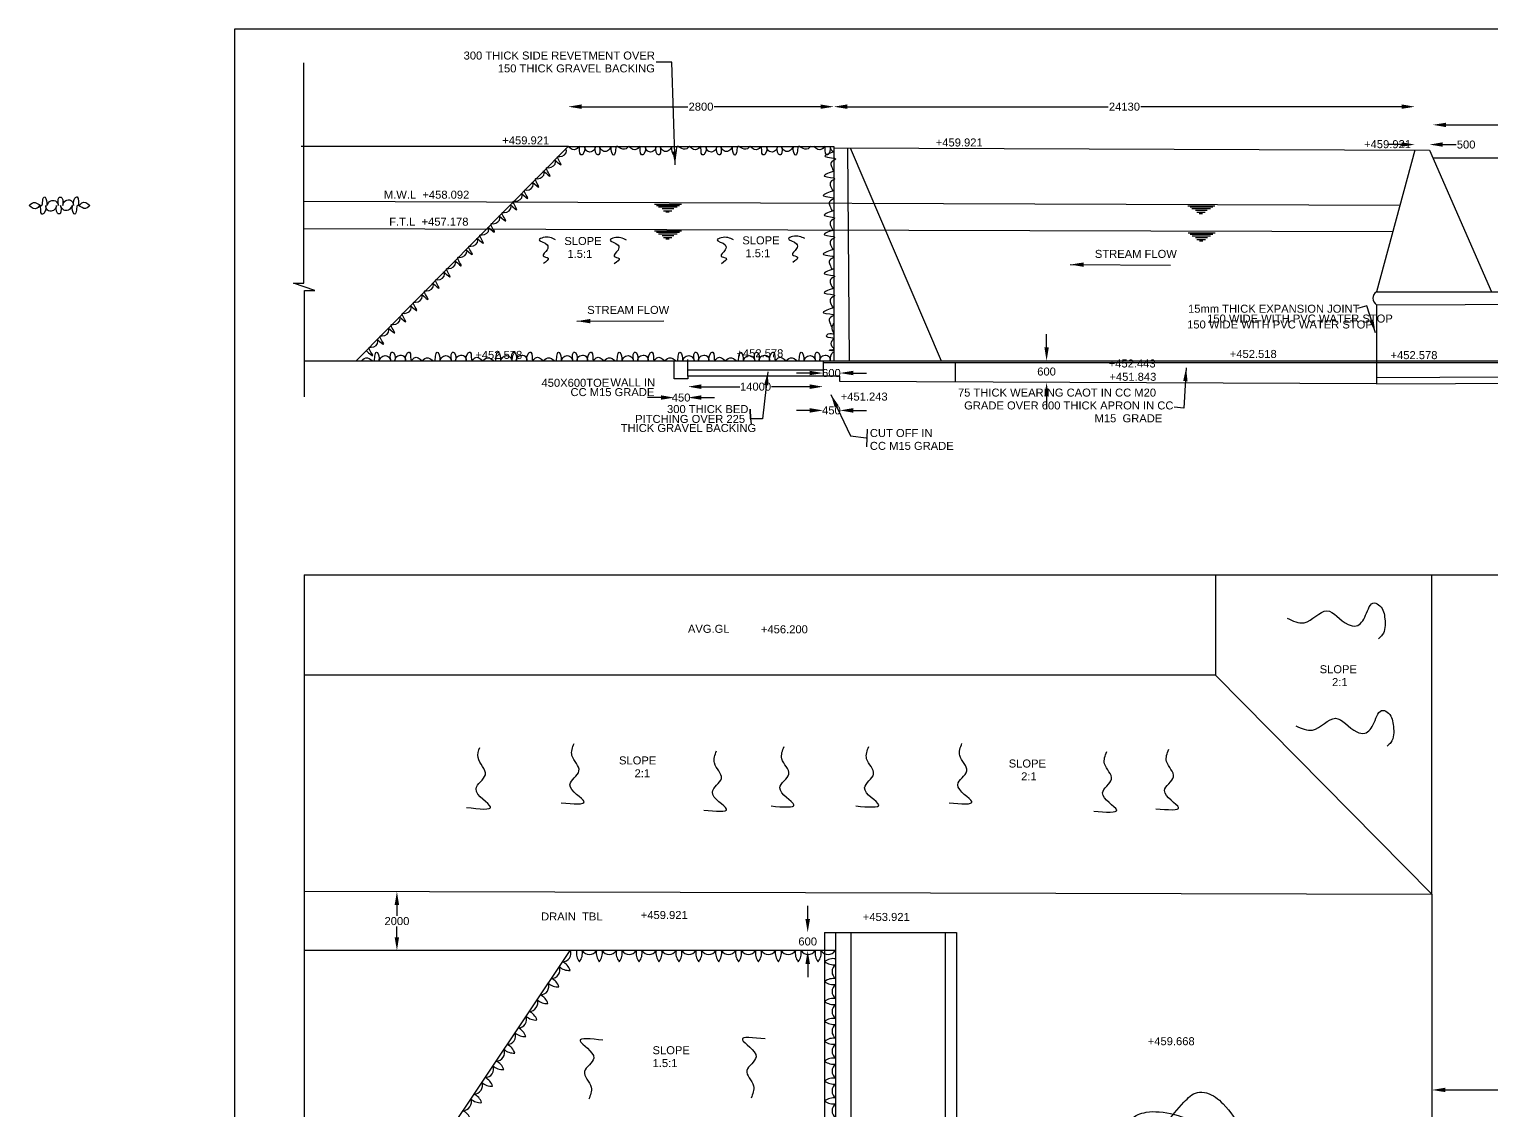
# Model space of a CAD drawing. Header units: inches. Extents: x -563987 to 8192, y 23 to 13042508.
# Drawn here: x 11 to 120.7, y 173.8 to 254.9 of the extents above; entities that cross this region are included whole.
import ezdxf

# ---------------------------------------------------------------- set-up
doc = ezdxf.new("R2010")
doc.units = ezdxf.units.IN
doc.header["$MEASUREMENT"] = 0
doc.layers.add('DIMENSIONS', color=7, linetype='Continuous')
doc.styles.get("Standard").update_dxf_attribs({"font": 'arial.ttf', "height": 0.6})
doc.dimstyles.get("Standard").update_dxf_attribs({"dimtxt": 0.6, "dimasz": 1, "dimexe": 0.18, "dimexo": 0.0625, "dimgap": 0.09, "dimtad": 0, "dimtih": 1, "dimtoh": 1, "dimdec": 4, "dimzin": 0, "dimdsep": 46, "dimtxsty": 'Standard', "dimcen": 0.09, "dimse1": 1, "dimse2": 1, "dimadec": 0, "dimazin": 0, "dimtfac": 1, "dimtdec": 4, "dimtofl": 0, "dimtmove": 0, "dimatfit": 3, "dimfxl": 1, "dimtolj": 1, "dimtzin": 0, "dimarcsym": 0})

# ---------------------------------------------------------------- blocks, each defined once
blk = doc.blocks.new('*D1')
at = {"layer": 'Defpoints', "color": 0, "transparency": 16777216}
for p in [(71.35, 249.05), (51.43, 246.07), (71.35, 245.96)]:
    blk.add_point(p, dxfattribs=at)
at = {"layer": 'DIMENSIONS', "color": 0, "lineweight": -2, "transparency": 16777216}
for p, q in [((52.43, 249.05), (60.4, 249.05)), ((70.35, 249.05), (62.38, 249.05))]:
    blk.add_line(p, q, dxfattribs=at)
at = {"layer": 'DIMENSIONS', "color": 0, "transparency": 16777216}
for points in [[(52.43, 249.22), (52.43, 248.89), (51.43, 249.05)], [(70.35, 249.22), (70.35, 248.89), (71.35, 249.05)]]:
    blk.add_solid(points, dxfattribs=at)
at = {"layer": 'DIMENSIONS', "color": 0, "transparency": 16777216, "insert": (61.39, 249.05), "char_height": 0.6, "attachment_point": 5}
blk.add_mtext('\\A1;2800', dxfattribs=at)
blk = doc.blocks.new('*D2')
at = {"layer": 'Defpoints', "color": 0, "transparency": 16777216}
for p in [(114.92, 249.05), (71.35, 246.07), (114.92, 245.79)]:
    blk.add_point(p, dxfattribs=at)
at = {"layer": 'DIMENSIONS', "color": 0, "lineweight": -2, "transparency": 16777216}
for p, q in [((72.35, 249.05), (91.91, 249.05)), ((113.92, 249.05), (94.36, 249.05))]:
    blk.add_line(p, q, dxfattribs=at)
at = {"layer": 'DIMENSIONS', "color": 0, "transparency": 16777216}
for points in [[(72.35, 249.22), (72.35, 248.89), (71.35, 249.05)], [(113.92, 249.22), (113.92, 248.89), (114.92, 249.05)]]:
    blk.add_solid(points, dxfattribs=at)
at = {"layer": 'DIMENSIONS', "color": 0, "transparency": 16777216, "insert": (93.14, 249.05), "char_height": 0.6, "attachment_point": 5}
blk.add_mtext('\\A1;24130', dxfattribs=at)
blk = doc.blocks.new('*D3')
at = {"layer": 'Defpoints', "color": 0, "transparency": 16777216}
for p in [(114.92, 245.79), (116.01, 246.21), (116.01, 245.78)]:
    blk.add_point(p, dxfattribs=at)
at = {"layer": 'DIMENSIONS', "color": 0, "lineweight": -2, "transparency": 16777216}
for p, q in [((113.92, 246.21), (112.92, 246.21)), ((117.01, 246.21), (118.01, 246.21))]:
    blk.add_line(p, q, dxfattribs=at)
at = {"layer": 'DIMENSIONS', "color": 0, "transparency": 16777216}
for points in [[(113.92, 246.38), (113.92, 246.05), (114.92, 246.21)], [(117.01, 246.38), (117.01, 246.05), (116.01, 246.21)]]:
    blk.add_solid(points, dxfattribs=at)
at = {"layer": 'DIMENSIONS', "color": 0, "transparency": 16777216, "insert": (118.76, 246.21), "char_height": 0.6, "attachment_point": 5}
blk.add_mtext('\\A1;500', dxfattribs=at)
blk = doc.blocks.new('*D4')
at = {"layer": 'Defpoints', "color": 0, "transparency": 16777216}
for p in [(130.12, 247.69), (116.26, 245.22), (130.12, 245.22)]:
    blk.add_point(p, dxfattribs=at)
at = {"layer": 'DIMENSIONS', "color": 0, "lineweight": -2, "transparency": 16777216}
for p, q in [((117.26, 247.69), (122.2, 247.69)), ((129.12, 247.69), (124.17, 247.69))]:
    blk.add_line(p, q, dxfattribs=at)
at = {"layer": 'DIMENSIONS', "color": 0, "transparency": 16777216}
for points in [[(117.26, 247.85), (117.26, 247.52), (116.26, 247.69)], [(129.12, 247.85), (129.12, 247.52), (130.12, 247.69)]]:
    blk.add_solid(points, dxfattribs=at)
at = {"layer": 'DIMENSIONS', "color": 0, "transparency": 16777216, "insert": (123.19, 247.69), "char_height": 0.6, "attachment_point": 5}
blk.add_mtext('\\A1;8000', dxfattribs=at)
blk = doc.blocks.new('*D14')
at = {"layer": 'Defpoints', "color": 0, "transparency": 16777216}
for p in [(59.39, 228.64), (60.41, 228.64), (60.41, 227.24)]:
    blk.add_point(p, dxfattribs=at)
at = {"layer": 'DIMENSIONS', "color": 0, "lineweight": -2, "transparency": 16777216}
for p, q in [((58.39, 227.24), (57.39, 227.24)), ((61.41, 227.24), (62.41, 227.24))]:
    blk.add_line(p, q, dxfattribs=at)
at = {"layer": 'DIMENSIONS', "color": 0, "transparency": 16777216}
for points in [[(58.39, 227.41), (58.39, 227.08), (59.39, 227.24)], [(61.41, 227.41), (61.41, 227.08), (60.41, 227.24)]]:
    blk.add_solid(points, dxfattribs=at)
at = {"layer": 'DIMENSIONS', "color": 0, "transparency": 16777216, "insert": (59.9, 227.24), "char_height": 0.6, "attachment_point": 5}
blk.add_mtext('\\A1;450', dxfattribs=at)
blk = doc.blocks.new('*D15')
at = {"layer": 'Defpoints', "color": 0, "transparency": 16777216}
for p in [(60.41, 228.64), (70.54, 228.85), (70.54, 228.06)]:
    blk.add_point(p, dxfattribs=at)
at = {"layer": 'DIMENSIONS', "color": 0, "lineweight": -2, "transparency": 16777216}
for p, q in [((61.41, 228.06), (64.29, 228.06)), ((69.54, 228.06), (66.67, 228.06))]:
    blk.add_line(p, q, dxfattribs=at)
at = {"layer": 'DIMENSIONS', "color": 0, "transparency": 16777216}
for points in [[(61.41, 228.23), (61.41, 227.89), (60.41, 228.06)], [(69.54, 228.23), (69.54, 227.89), (70.54, 228.06)]]:
    blk.add_solid(points, dxfattribs=at)
at = {"layer": 'DIMENSIONS', "color": 0, "transparency": 16777216, "insert": (65.48, 228.06), "char_height": 0.6, "attachment_point": 5}
blk.add_mtext('\\A1;14000', dxfattribs=at)
blk = doc.blocks.new('*D16')
at = {"layer": 'Defpoints', "color": 0, "transparency": 16777216}
for p in [(70.54, 228.85), (71.8, 229.08), (71.8, 228.85)]:
    blk.add_point(p, dxfattribs=at)
at = {"layer": 'DIMENSIONS', "color": 0, "lineweight": -2, "transparency": 16777216}
for p, q in [((69.54, 229.08), (68.54, 229.08)), ((72.8, 229.08), (73.8, 229.08))]:
    blk.add_line(p, q, dxfattribs=at)
at = {"layer": 'DIMENSIONS', "color": 0, "transparency": 16777216}
for points in [[(69.54, 229.25), (69.54, 228.92), (70.54, 229.08)], [(72.8, 229.25), (72.8, 228.92), (71.8, 229.08)]]:
    blk.add_solid(points, dxfattribs=at)
at = {"layer": 'DIMENSIONS', "color": 0, "transparency": 16777216, "insert": (71.17, 229.08), "char_height": 0.6, "attachment_point": 5}
blk.add_mtext('\\A1;600', dxfattribs=at)
blk = doc.blocks.new('*D17')
at = {"layer": 'Defpoints', "color": 0, "transparency": 16777216}
for p in [(70.54, 228.85), (71.8, 228.75), (71.8, 226.28)]:
    blk.add_point(p, dxfattribs=at)
at = {"layer": 'DIMENSIONS', "color": 0, "lineweight": -2, "transparency": 16777216}
for p, q in [((69.54, 226.28), (68.54, 226.28)), ((72.8, 226.28), (73.8, 226.28))]:
    blk.add_line(p, q, dxfattribs=at)
at = {"layer": 'DIMENSIONS', "color": 0, "transparency": 16777216}
for points in [[(69.54, 226.45), (69.54, 226.11), (70.54, 226.28)], [(72.8, 226.45), (72.8, 226.11), (71.8, 226.28)]]:
    blk.add_solid(points, dxfattribs=at)
at = {"layer": 'DIMENSIONS', "color": 0, "transparency": 16777216, "insert": (71.17, 226.28), "char_height": 0.6, "attachment_point": 5}
blk.add_mtext('\\A1;450', dxfattribs=at)
blk = doc.blocks.new('*D18')
at = {"layer": 'Defpoints', "color": 0, "transparency": 16777216}
for p in [(87.21, 230), (87.21, 228.37), (87.3, 228.37)]:
    blk.add_point(p, dxfattribs=at)
at = {"layer": 'DIMENSIONS', "color": 0, "lineweight": -2, "transparency": 16777216}
for p, q in [((87.3, 231), (87.3, 232)), ((87.3, 227.37), (87.3, 226.37))]:
    blk.add_line(p, q, dxfattribs=at)
at = {"layer": 'DIMENSIONS', "color": 0, "transparency": 16777216}
for points in [[(87.14, 231), (87.47, 231), (87.3, 230)], [(87.14, 227.37), (87.47, 227.37), (87.3, 228.37)]]:
    blk.add_solid(points, dxfattribs=at)
at = {"layer": 'DIMENSIONS', "color": 0, "transparency": 16777216, "insert": (87.3, 229.19), "char_height": 0.6, "attachment_point": 5}
blk.add_mtext('\\A1;600', dxfattribs=at)
blk = doc.blocks.new('*D28')
at = {"layer": 'Defpoints', "color": 0, "transparency": 16777216}
for p in [(40, 190.21), (38.59, 185.78), (40, 185.78)]:
    blk.add_point(p, dxfattribs=at)
at = {"layer": 'DIMENSIONS', "color": 0, "lineweight": -2, "transparency": 16777216}
for p, q in [((38.59, 189.21), (38.59, 188.39)), ((38.59, 186.78), (38.59, 187.59))]:
    blk.add_line(p, q, dxfattribs=at)
at = {"layer": 'DIMENSIONS', "color": 0, "transparency": 16777216}
for points in [[(38.42, 189.21), (38.75, 189.21), (38.59, 190.21)], [(38.42, 186.78), (38.75, 186.78), (38.59, 185.78)]]:
    blk.add_solid(points, dxfattribs=at)
at = {"layer": 'DIMENSIONS', "color": 0, "transparency": 16777216, "insert": (38.59, 187.99), "char_height": 0.6, "attachment_point": 5}
blk.add_mtext('\\A1;2000', dxfattribs=at)
blk = doc.blocks.new('*D29')
at = {"layer": 'Defpoints', "color": 0, "transparency": 16777216}
for p in [(70.65, 187.14), (69.39, 185.78), (70.65, 185.78)]:
    blk.add_point(p, dxfattribs=at)
at = {"layer": 'DIMENSIONS', "color": 0, "lineweight": -2, "transparency": 16777216}
for p, q in [((69.39, 188.14), (69.39, 189.14)), ((69.39, 184.78), (69.39, 183.78))]:
    blk.add_line(p, q, dxfattribs=at)
at = {"layer": 'DIMENSIONS', "color": 0, "transparency": 16777216}
for points in [[(69.22, 188.14), (69.56, 188.14), (69.39, 187.14)], [(69.22, 184.78), (69.56, 184.78), (69.39, 185.78)]]:
    blk.add_solid(points, dxfattribs=at)
at = {"layer": 'DIMENSIONS', "color": 0, "transparency": 16777216, "insert": (69.39, 186.46), "char_height": 0.6, "attachment_point": 5}
blk.add_mtext('\\A1;600', dxfattribs=at)
blk = doc.blocks.new('*D37')
at = {"layer": 'Defpoints', "color": 0, "transparency": 16777216}
for p in [(116.2, 175.33), (133.86, 175.33), (133.86, 175.33)]:
    blk.add_point(p, dxfattribs=at)
at = {"layer": 'DIMENSIONS', "color": 0, "lineweight": -2, "transparency": 16777216}
for p, q in [((117.2, 175.33), (124.04, 175.33)), ((132.86, 175.33), (126.02, 175.33))]:
    blk.add_line(p, q, dxfattribs=at)
at = {"layer": 'DIMENSIONS', "color": 0, "transparency": 16777216}
for points in [[(117.2, 175.5), (117.2, 175.17), (116.2, 175.33)], [(132.86, 175.5), (132.86, 175.17), (133.86, 175.33)]]:
    blk.add_solid(points, dxfattribs=at)
at = {"layer": 'DIMENSIONS', "color": 0, "transparency": 16777216, "insert": (125.03, 175.33), "char_height": 0.6, "attachment_point": 5}
blk.add_mtext('\\A1;8925', dxfattribs=at)

msp = doc.modelspace()

# ---------------------------------------------------------------- linework, layer by layer
at = {"color": 0}
for points in [[(31.64796, 227.29037), (31.64796, 235.2603), (32.42533, 235.2603), (30.84231, 235.81395), (31.6002, 235.81395), (31.6002, 252.3439)], [(35.52185, 230.00358), (51.43287, 246.07252), (31.39782, 246.07252)], [(51.43287, 246.07252), (71.35075, 246.07252), (71.35075, 230.00358)], [(71.35075, 245.96022), (116.0089, 245.78319), (120.65572, 235.15906), (165.34647, 235.15906)], [(72.36596, 245.9562), (72.50685, 230.00358)], [(72.57009, 245.95539), (79.39655, 230.00358)], [(114.91977, 245.78751), (112.03539, 235.17189), (120.65572, 235.15906)], [(116.25712, 245.21568), (133.6831, 245.21568), (132.43643, 246.04454), (131.24628, 246.04454), (130.11513, 245.21568)], [(31.6002, 241.9681), (113.80319, 241.67807)], [(57.9009, 241.74532), (59.92564, 241.74532)], [(58.06492, 241.6549), (59.77294, 241.6549)], [(58.20065, 241.53056), (59.59761, 241.53056)], [(58.47213, 241.40623), (59.36007, 241.40623)], [(58.56827, 241.25364), (59.20737, 241.25364)], [(97.89459, 241.62809), (99.91933, 241.62809)], [(98.0586, 241.53767), (99.76662, 241.53767)], [(98.19434, 241.41333), (99.5913, 241.41333)], [(98.46581, 241.289), (99.35376, 241.289)], [(58.75491, 241.16321), (59.00942, 241.16321)], [(98.56196, 241.13641), (99.20105, 241.13641)], [(98.7486, 241.04599), (99.0031, 241.04599)], [(113.25706, 239.66809), (31.6002, 239.89619)], [(57.9009, 239.73462), (59.92564, 239.73462)], [(58.06492, 239.6442), (59.77294, 239.6442)], [(58.20065, 239.51986), (59.59761, 239.51986)], [(58.47213, 239.39553), (59.36007, 239.39553)], [(58.56827, 239.24294), (59.20737, 239.24294)], [(58.75491, 239.15252), (59.00942, 239.15252)], [(97.90744, 239.58569), (99.93218, 239.58569)], [(98.07146, 239.49526), (99.77948, 239.49526)], [(98.20719, 239.37093), (99.60415, 239.37093)], [(98.47867, 239.24659), (99.36661, 239.24659)], [(98.57482, 239.094), (99.21391, 239.094)], [(98.76145, 239.00358), (99.01596, 239.00358)], [(112.04183, 234.20532), (112.04183, 228.2657), (71.79705, 228.43844), (71.79705, 228.84538), (70.54424, 228.84538)], [(31.64796, 230.00358), (71.45695, 230.00358), (165.39238, 230.00358)], [(60.40824, 228.84538), (60.40824, 228.63625), (59.3866, 228.63625), (59.3866, 230.00358)], [(70.54424, 230.00358), (70.54424, 228.84538), (60.40824, 228.84538), (60.40824, 230.10232)], [(60.40824, 229.32865), (70.54424, 229.32865)], [(183.16139, 229.83908), (70.54424, 229.83908)], [(80.45449, 229.83908), (80.44832, 228.40131)], [(65.10839, 225.64301), (65.08706, 226.37681), (65.10855, 225.64177), (65.1419, 225.27616)], [(73.83697, 224.87231), (73.81087, 223.56131)], [(31.62506, 213.95372), (141.82354, 213.95372), (142.60242, 215.86234), (143.47866, 211.22902), (144.45226, 213.84362), (194.32702, 213.84362), (195.01599, 215.80465), (195.89343, 211.21828), (196.88368, 213.84362), (273.83819, 213.84362)], [(31.62506, 213.95372), (31.62506, 149.97972), (32.63278, 149.97972), (30.69087, 149.43602), (31.62506, 149.43602), (31.62506, 57.47709), (30.85031, 57.47709), (32.56909, 56.92429), (31.70164, 56.92429), (31.70164, 32.55741)], [(31.62506, 190.22583), (116.19653, 190.01804), (116.19653, 213.95372)], [(99.9569, 213.95372), (99.9569, 206.43394), (116.19653, 190.01804)], [(99.9569, 206.43394), (31.62506, 206.43394)], [(116.19653, 190.01804), (116.19653, 154.75346)], [(70.65389, 187.13539), (70.65389, 161.89394)], [(70.65389, 187.13539), (80.55489, 187.13539), (80.55489, 169.19746), (119.73089, 161.18319), (119.73089, 154.75346)], [(71.49633, 57.9855), (71.49633, 187.1236)], [(72.62164, 187.13539), (72.62164, 162.74286), (111.99347, 154.55185)], [(79.70449, 187.13539), (79.70449, 168.50342), (118.8805, 160.48915), (118.8805, 154.75346)], [(71.49633, 185.77578), (31.62506, 185.77578)], [(51.5607, 185.77578), (35.5904, 161.89394)]]:
    msp.add_lwpolyline(points, dxfattribs=at)
msp.add_lwpolyline([(112.04183, 234.20532), (211.65914, 234.57386, 0.458384906), (211.61508, 235.59737), (183.10461, 235.43287), (183.17422, 228.57504), (211.70515, 228.74447), (211.68358, 234.57396)], format="xyb", dxfattribs=at)
for centre, radius, start, end in [((112.333, 234.69057), 0.5659, 121.7286941, 239.034427), ((50.99314, 185.58224), 0.64473, 270.6228882, 21.8341329), ((53.0987, 185.60171), 1.05305, 170.4855522, 218.4421043), ((51.44913, 185.60171), 1.05305, 321.5578966, 9.5144487), ((53.0197, 186.13998), 0.64473, 214.3943781, 325.6056228), ((54.59028, 185.60171), 1.05305, 170.4855522, 218.4421043), ((52.94071, 185.60171), 1.05305, 321.5578966, 9.5144487), ((54.51128, 186.13998), 0.64473, 214.3943781, 325.6056228), ((56.08185, 185.60171), 1.05305, 170.4855522, 218.4421043), ((54.43228, 185.60171), 1.05305, 321.5578966, 9.5144487), ((56.00285, 186.13998), 0.64473, 214.3943781, 325.6056228), ((57.57343, 185.60171), 1.05305, 170.4855522, 218.4421043), ((55.92386, 185.60171), 1.05305, 321.5578966, 9.5144487), ((57.49443, 186.13998), 0.64473, 214.3943781, 325.6056228), ((59.065, 185.60171), 1.05305, 170.4855522, 218.4421043), ((57.41543, 185.60171), 1.05305, 321.5578966, 9.5144487), ((58.986, 186.13998), 0.64473, 214.3943781, 325.6056228), ((60.55658, 185.60171), 1.05305, 170.4855522, 218.4421043), ((58.90701, 185.60171), 1.05305, 321.5578966, 9.5144487), ((60.47758, 186.13998), 0.64473, 214.3943781, 325.6056228), ((62.04815, 185.60171), 1.05305, 170.4855522, 218.4421043), ((60.39858, 185.60171), 1.05305, 321.5578966, 9.5144487), ((61.96916, 186.13998), 0.64473, 214.3943781, 325.6056228), ((63.53973, 185.60171), 1.05305, 170.4855522, 218.4421043), ((61.89016, 185.60171), 1.05305, 321.5578966, 9.5144487), ((63.46073, 186.13998), 0.64473, 214.3943781, 325.6056228), ((65.0313, 185.60171), 1.05305, 170.4855522, 218.4421043), ((63.38173, 185.60171), 1.05305, 321.5578966, 9.5144487), ((64.95231, 186.13998), 0.64473, 214.3943781, 325.6056228), ((66.52288, 185.60171), 1.05305, 170.4855522, 218.4421043), ((64.87331, 185.60171), 1.05305, 321.5578966, 9.5144487), ((66.44388, 186.13998), 0.64473, 214.3943781, 325.6056228), ((68.01445, 185.60171), 1.05305, 170.4855522, 218.4421043), ((66.36488, 185.60171), 1.05305, 321.5578966, 9.5144487), ((67.93546, 186.13998), 0.64473, 214.3943781, 325.6056228), ((69.50603, 185.60171), 1.05305, 170.4855522, 218.4421043), ((67.85646, 185.60171), 1.05305, 321.5578966, 9.5144487), ((69.42703, 186.13998), 0.64473, 214.3943781, 325.6056228), ((70.9976, 185.60171), 1.05305, 170.4855522, 218.4421043), ((69.34803, 185.60171), 1.05305, 321.5578966, 9.5144487), ((70.91861, 186.13998), 0.64473, 214.3943781, 325.6056228), ((50.164, 184.34235), 0.64473, 270.6228882, 21.8341329), ((51.48449, 185.34869), 1.05305, 226.7140623, 274.6706144), ((50.56753, 183.97747), 1.05305, 17.7864067, 65.7429588), ((71.32227, 184.12395), 1.05305, 80.4855525, 128.4421046), ((71.32227, 185.77352), 1.05305, 231.5578969, 279.514449), ((71.86053, 184.20295), 0.64473, 124.3943784, 235.6056231), ((49.33486, 183.10246), 0.64473, 270.6228882, 21.8341329), ((50.65535, 184.10881), 1.05305, 226.7140623, 274.6706144), ((49.73839, 182.73758), 1.05305, 17.7864067, 65.7429588), ((71.32227, 182.63238), 1.05305, 80.4855525, 128.4421046), ((71.32227, 184.28195), 1.05305, 231.5578969, 279.514449), ((71.86053, 182.71137), 0.64473, 124.3943784, 235.6056231), ((48.50572, 181.86257), 0.64473, 270.6228882, 21.8341329), ((49.82621, 182.86892), 1.05305, 226.7140623, 274.6706144), ((48.90925, 181.49769), 1.05305, 17.7864067, 65.7429588), ((71.32227, 181.1408), 1.05305, 80.4855525, 128.4421046), ((48.08011, 180.2578), 1.05305, 17.7864067, 65.7429588), ((71.32227, 182.79037), 1.05305, 231.5578969, 279.514449), ((71.86053, 181.2198), 0.64473, 124.3943784, 235.6056231), ((47.67658, 180.62268), 0.64473, 270.6228882, 21.8341329), ((47.25097, 179.01792), 1.05305, 17.7864067, 65.7429588), ((48.99707, 181.62903), 1.05305, 226.7140623, 274.6706144), ((71.32227, 179.64923), 1.05305, 80.4855525, 128.4421046), ((71.32227, 181.2988), 1.05305, 231.5578969, 279.514449), ((71.86053, 179.72822), 0.64473, 124.3943784, 235.6056231), ((46.84744, 179.38279), 0.64473, 270.6228882, 21.8341329), ((48.16793, 180.38914), 1.05305, 226.7140623, 274.6706144), ((71.32227, 178.15765), 1.05305, 80.4855525, 128.4421046), ((71.32227, 179.80722), 1.05305, 231.5578969, 279.514449), ((71.86053, 178.23665), 0.64473, 124.3943784, 235.6056231), ((46.0183, 178.14291), 0.64473, 270.6228882, 21.8341329), ((47.33879, 179.14925), 1.05305, 226.7140623, 274.6706144), ((46.42183, 177.77803), 1.05305, 17.7864067, 65.7429588), ((71.32227, 176.66608), 1.05305, 80.4855525, 128.4421046), ((45.18916, 176.90302), 0.64473, 270.6228882, 21.8341329), ((46.50965, 177.90936), 1.05305, 226.7140623, 274.6706144), ((45.59269, 176.53814), 1.05305, 17.7864067, 65.7429588), ((71.32227, 178.31565), 1.05305, 231.5578969, 279.514449), ((71.86053, 176.74507), 0.64473, 124.3943784, 235.6056231), ((44.36002, 175.66313), 0.64473, 270.6228882, 21.8341329), ((45.68051, 176.66947), 1.05305, 226.7140623, 274.6706144), ((44.76355, 175.29825), 1.05305, 17.7864067, 65.7429588), ((71.32227, 175.1745), 1.05305, 80.4855525, 128.4421046), ((71.32227, 176.82407), 1.05305, 231.5578969, 279.514449), ((71.86053, 175.2535), 0.64473, 124.3943784, 235.6056231), ((43.53088, 174.42324), 0.64473, 270.6228882, 21.8341329), ((44.85137, 175.42959), 1.05305, 226.7140623, 274.6706144), ((43.93441, 174.05836), 1.05305, 17.7864067, 65.7429588), ((71.32227, 173.68293), 1.05305, 80.4855525, 128.4421046), ((71.32227, 175.3325), 1.05305, 231.5578969, 279.514449), ((43.10527, 172.81847), 1.05305, 17.7864067, 65.7429588), ((71.86053, 173.76192), 0.64473, 124.3943784, 235.6056231)]:
    msp.add_arc(centre, radius, start, end, dxfattribs=at)
for points in [[(43.80537, 196.51356), (45.61639, 196.55339), (44.52167, 197.90631), (45.21944, 198.96178), (44.6752, 200.25167), (44.80964, 201.01928)], [(50.91277, 196.85918), (52.62254, 196.9525), (51.5665, 198.21593), (52.24179, 199.24965), (51.717, 200.40386), (51.87504, 201.31554)], [(61.5915, 196.30066), (63.30127, 196.39398), (62.24524, 197.65741), (62.92052, 198.69112), (62.39573, 199.84533), (62.55378, 200.75701)], [(66.6514, 196.62401), (68.36117, 196.71734), (67.30513, 197.98076), (67.98042, 199.01448), (67.45562, 200.16869), (67.61367, 201.08037)], [(73.00568, 196.62401), (74.71545, 196.71734), (73.65942, 197.98076), (74.33471, 199.01448), (73.80991, 200.16869), (73.96796, 201.08037)], [(79.99175, 196.85914), (81.70152, 196.95246), (80.64549, 198.21589), (81.32077, 199.24961), (80.79598, 200.40382), (80.95402, 201.31549)], [(90.84699, 196.24182), (92.55676, 196.33514), (91.50073, 197.59857), (92.17602, 198.63229), (91.65122, 199.7865), (91.80927, 200.69818)], [(95.49504, 196.4182), (97.20481, 196.51152), (96.14877, 197.77495), (96.82406, 198.80866), (96.29927, 199.96287), (96.45731, 200.87455)], [(54.03479, 179.06472), (52.32336, 179.0095), (53.351, 177.72287), (52.65286, 176.70445), (53.15182, 175.53884), (52.97351, 174.63091)], [(66.20476, 179.15721), (64.49334, 179.10199), (65.52097, 177.81536), (64.82283, 176.79694), (65.32179, 175.63133), (65.14349, 174.7234)], [(94.12574, 168.98683), (93.41033, 172.08089), (93.68979, 173.13085), (94.76289, 173.65584), (95.74657, 173.68935), (98.00456, 173.11968), (99.84896, 172.0027), (100.24019, 171.27665), (100.10605, 170.70699), (97.51272, 169.45597), (96.14898, 169.62351), (95.61243, 170.27137), (95.62361, 171.10911), (96.2943, 172.78459), (97.60421, 174.41946), (98.61024, 175.1455), (99.30329, 175.11199), (100.53289, 174.29659), (101.96369, 172.3642)]]:
    msp.add_spline(points, degree=3, dxfattribs=at)
at = {"layer": 'DIMENSIONS', "color": 0}
msp.add_lwpolyline([(338.73239, 254.8569), (26.41589, 254.8569), (26.41589, 29.05336), (338.73239, 29.05336)], close=True, dxfattribs=at)
for points in [[(183.16902, 229.08731), (112.04183, 228.71375)], [(112.04183, 228.2657), (183.17422, 228.57504)]]:
    msp.add_lwpolyline(points, dxfattribs=at)
for points in [[(50.42147, 245.06919), (50.91105, 244.70688), (50.67525, 245.32875), (50.79906, 245.3197), (51.30971, 245.74539), (51.24626, 245.90535)], [(55.98273, 246.07252), (55.53399, 245.85591), (55.04286, 246.07252), (54.97608, 245.72878), (54.861, 245.42587), (54.6609, 245.8681), (54.6609, 246.07252), (54.52759, 245.86195), (53.87875, 245.86195), (53.78165, 246.07252), (53.73927, 245.45618), (53.55124, 245.48648), (53.47264, 246.07252), (53.39379, 245.84384), (52.74494, 245.8075), (52.67225, 246.07252), (52.56308, 245.52282), (52.38122, 245.43191), (52.25382, 246.07252), (52.03317, 245.86207), (51.43287, 246.07252)], [(60.5326, 246.07252), (60.08385, 245.85591), (59.59272, 246.07252), (59.52594, 245.72878), (59.41086, 245.42587), (59.21076, 245.8681), (59.21076, 246.07252), (59.07745, 245.86195), (58.42861, 245.86195), (58.33151, 246.07252), (58.28913, 245.45618), (58.10111, 245.48648), (58.0225, 246.07252), (57.94365, 245.84384), (57.2948, 245.8075), (57.22211, 246.07252), (57.11294, 245.52282), (56.93108, 245.43191), (56.80368, 246.07252), (56.58303, 245.86207), (55.98273, 246.07252)], [(65.08246, 246.07252), (64.63371, 245.85591), (64.14259, 246.07252), (64.0758, 245.72878), (63.96072, 245.42587), (63.76063, 245.8681), (63.76063, 246.07252), (63.62731, 245.86195), (62.97847, 245.86195), (62.88137, 246.07252), (62.83899, 245.45618), (62.65097, 245.48648), (62.57237, 246.07252), (62.49351, 245.84384), (61.84467, 245.8075), (61.77197, 246.07252), (61.6628, 245.52282), (61.48094, 245.43191), (61.35354, 246.07252), (61.13289, 245.86207), (60.5326, 246.07252)], [(69.63232, 246.07252), (69.18357, 245.85591), (68.69245, 246.07252), (68.62566, 245.72878), (68.51059, 245.42587), (68.31049, 245.8681), (68.31049, 246.07252), (68.17717, 245.86195), (67.52833, 245.86195), (67.43124, 246.07252), (67.38885, 245.45618), (67.20083, 245.48648), (67.12223, 246.07252), (67.04337, 245.84384), (66.39453, 245.8075), (66.32183, 246.07252), (66.21267, 245.52282), (66.0308, 245.43191), (65.9034, 246.07252), (65.68275, 245.86207), (65.08246, 246.07252)], [(71.35075, 245.66424), (70.70389, 245.31089), (71.48836, 245.12075), (71.15366, 244.87289), (71.17113, 244.57324), (71.35075, 244.18136)], [(49.58936, 244.2287), (50.07895, 243.86639), (49.84314, 244.48827), (49.96695, 244.47921), (50.4776, 244.9049), (50.41416, 245.06487)], [(48.7498, 243.40222), (49.23938, 243.03991), (49.00358, 243.66178), (49.12739, 243.65273), (49.63804, 244.07842), (49.57459, 244.23838)], [(71.28814, 244.18894), (70.64129, 243.83559), (71.42575, 243.64544), (71.09106, 243.39759), (71.10852, 243.09794), (71.28814, 242.70605)], [(47.09285, 241.70753), (47.58244, 241.34523), (47.34664, 241.9671), (47.47045, 241.95804), (47.98109, 242.38373), (47.91765, 242.5437)], [(47.925, 242.54794), (48.41459, 242.18564), (48.17879, 242.80751), (48.30259, 242.79845), (48.81324, 243.22414), (48.7498, 243.38411)], [(71.22554, 242.71364), (70.57868, 242.36029), (71.36315, 242.17014), (71.02845, 241.92228), (71.04592, 241.62264), (71.22554, 241.23075)], [(11.02164, 241.64352), (11.47038, 241.86013), (11.96151, 241.64352), (12.02829, 241.98726), (12.14337, 242.29017), (12.34347, 241.84794), (12.34347, 241.64352), (12.47678, 241.85409), (13.12562, 241.85409), (13.22272, 241.64352), (13.2651, 242.25986), (13.45313, 242.22956), (13.53173, 241.64352), (13.61058, 241.8722), (14.25943, 241.90854), (14.33212, 241.64352), (14.44129, 242.19322), (14.62315, 242.28413), (14.75055, 241.64352), (14.9712, 241.85397), (15.5715, 241.64352)], [(15.5715, 241.64352), (15.12275, 241.42691), (14.63162, 241.64352), (14.56484, 241.29978), (14.44976, 240.99688), (14.24967, 241.43911), (14.24967, 241.64352), (14.11635, 241.43295), (13.46751, 241.43295), (13.37041, 241.64352), (13.32803, 241.02718), (13.14001, 241.05748), (13.06141, 241.64352), (12.98255, 241.41484), (12.33371, 241.3785), (12.26101, 241.64352), (12.15184, 241.09382), (11.96998, 241.00291), (11.84258, 241.64352), (11.62193, 241.43307), (11.02164, 241.64352)], [(46.2607, 240.86712), (46.75028, 240.50481), (46.51448, 241.12668), (46.63829, 241.11763), (47.14894, 241.54332), (47.08549, 241.70328)], [(45.42855, 240.02671), (45.91813, 239.6644), (45.68233, 240.28627), (45.80614, 240.27722), (46.31679, 240.70291), (46.25334, 240.86287)], [(71.28814, 241.23773), (70.64129, 240.88438), (71.42575, 240.69423), (71.09106, 240.44638), (71.10852, 240.14673), (71.28814, 239.75484)], [(43.76425, 238.34589), (44.25383, 237.98358), (44.01803, 238.60546), (44.14184, 238.5964), (44.65249, 239.02209), (44.58904, 239.18206)], [(44.5964, 239.1863), (45.08598, 238.82399), (44.85018, 239.44587), (44.97399, 239.43681), (45.48464, 239.8625), (45.42119, 240.02246)], [(50.48471, 239.0778), (49.56025, 239.23873), (49.24867, 239.0778), (49.86155, 238.69388), (49.85102, 238.32554), (49.55511, 237.86375), (49.92372, 237.69775), (49.57078, 237.28788)], [(55.80337, 239.05414), (54.87891, 239.21507), (54.56733, 239.05414), (55.18021, 238.67022), (55.16968, 238.30188), (54.87377, 237.84009), (55.24238, 237.67409), (54.88944, 237.26421)], [(63.83658, 239.06626), (62.91212, 239.22719), (62.60054, 239.06626), (63.21342, 238.68235), (63.20289, 238.314), (62.90698, 237.85222), (63.27559, 237.68622), (62.92265, 237.27634)], [(69.18452, 239.16031), (68.26006, 239.32124), (67.94849, 239.16031), (68.56137, 238.77639), (68.55084, 238.40805), (68.25493, 237.94626), (68.62353, 237.78026), (68.2706, 237.37039)], [(71.28814, 239.79273), (70.64129, 239.43938), (71.42575, 239.24923), (71.09106, 239.00138), (71.10852, 238.70173), (71.28814, 238.30985)], [(42.9321, 237.50548), (43.42168, 237.14318), (43.18588, 237.76505), (43.30969, 237.75599), (43.82034, 238.18168), (43.75689, 238.34165)], [(71.22554, 238.31743), (70.57868, 237.96408), (71.36315, 237.77393), (71.02845, 237.52608), (71.04592, 237.22643), (71.22554, 236.83454)], [(42.09995, 236.66507), (42.58954, 236.30277), (42.35373, 236.92464), (42.47754, 236.91559), (42.98819, 237.34127), (42.92475, 237.50124)], [(71.28814, 236.8746), (70.64129, 236.52125), (71.42575, 236.3311), (71.09106, 236.08325), (71.10852, 235.7836), (71.28814, 235.39172)], [(40.43565, 234.98426), (40.92524, 234.62195), (40.68944, 235.24382), (40.81324, 235.23477), (41.32389, 235.66046), (41.26045, 235.82042)], [(41.2678, 235.82467), (41.75739, 235.46236), (41.52158, 236.08423), (41.64539, 236.07518), (42.15604, 236.50087), (42.0926, 236.66083)], [(39.6035, 234.14385), (40.09309, 233.78154), (39.85729, 234.40342), (39.9811, 234.39436), (40.49174, 234.82005), (40.4283, 234.98002)], [(71.28814, 235.42719), (70.64129, 235.07384), (71.42575, 234.88369), (71.09106, 234.63583), (71.10852, 234.33619), (71.28814, 233.9443)], [(38.77135, 233.30344), (39.26094, 232.94114), (39.02514, 233.56301), (39.14895, 233.55395), (39.6596, 233.97964), (39.59615, 234.13961)], [(71.22554, 233.95189), (70.57868, 233.59853), (71.36315, 233.40839), (71.02845, 233.16053), (71.04592, 232.86088), (71.22554, 232.469)], [(37.93921, 232.46303), (38.42879, 232.10073), (38.19299, 232.7226), (38.3168, 232.71354), (38.82745, 233.13923), (38.764, 233.2992)], [(71.35075, 230.7136), (71.01341, 230.79799), (71.35075, 230.8883), (71.23637, 231.05696), (71.23637, 231.51488), (71.35075, 231.66543), (70.82051, 231.80403), (70.91683, 232.02689), (71.35075, 232.02689), (71.21839, 232.4125), (71.35075, 232.80414)], [(36.28235, 230.76817), (36.77194, 230.40587), (36.53614, 231.02774), (36.65995, 231.01869), (37.17059, 231.44437), (37.10715, 231.60434)], [(37.10715, 231.62245), (37.59673, 231.26014), (37.36093, 231.88202), (37.48474, 231.87296), (37.99539, 232.29865), (37.93194, 232.45862)], [(35.92659, 230.00358), (36.37534, 230.22019), (36.86647, 230.00358), (36.93325, 230.34731), (37.04833, 230.65022), (37.24843, 230.20799), (37.24843, 230.00358), (37.38174, 230.21415), (38.03058, 230.21415), (38.12768, 230.00358), (38.17006, 230.61992), (38.35808, 230.58962), (38.43669, 230.00358), (38.51554, 230.23226), (39.16439, 230.2686), (39.23708, 230.00358), (39.34625, 230.55328), (39.52811, 230.64419), (39.65551, 230.00358), (39.87616, 230.21403), (40.47646, 230.00358)], [(40.47646, 230.00358), (40.9252, 230.22019), (41.41633, 230.00358), (41.48311, 230.34731), (41.59819, 230.65022), (41.79829, 230.20799), (41.79829, 230.00358), (41.9316, 230.21415), (42.58044, 230.21415), (42.67754, 230.00358), (42.71992, 230.61992), (42.90795, 230.58962), (42.98655, 230.00358), (43.0654, 230.23226), (43.71425, 230.2686), (43.78694, 230.00358), (43.89611, 230.55328), (44.07797, 230.64419), (44.20537, 230.00358), (44.42602, 230.21403), (45.02632, 230.00358)], [(45.02632, 230.00358), (45.47506, 230.22019), (45.96619, 230.00358), (46.03297, 230.34731), (46.14805, 230.65022), (46.34815, 230.20799), (46.34815, 230.00358), (46.48146, 230.21415), (47.1303, 230.21415), (47.2274, 230.00358), (47.26978, 230.61992), (47.45781, 230.58962), (47.53641, 230.00358), (47.61527, 230.23226), (48.26411, 230.2686), (48.3368, 230.00358), (48.44597, 230.55328), (48.62783, 230.64419), (48.75523, 230.00358), (48.97588, 230.21403), (49.57618, 230.00358)], [(49.57618, 230.00358), (50.02492, 230.22019), (50.51605, 230.00358), (50.58283, 230.34731), (50.69791, 230.65022), (50.89801, 230.20799), (50.89801, 230.00358), (51.03132, 230.21415), (51.68016, 230.21415), (51.77726, 230.00358), (51.81964, 230.61992), (52.00767, 230.58962), (52.08627, 230.00358), (52.16513, 230.23226), (52.81397, 230.2686), (52.88666, 230.00358), (52.99583, 230.55328), (53.17769, 230.64419), (53.3051, 230.00358), (53.52574, 230.21403), (54.12604, 230.00358)], [(54.12604, 230.00358), (54.57478, 230.22019), (55.06591, 230.00358), (55.13269, 230.34731), (55.24777, 230.65022), (55.44787, 230.20799), (55.44787, 230.00358), (55.58118, 230.21415), (56.23002, 230.21415), (56.32712, 230.00358), (56.3695, 230.61992), (56.55753, 230.58962), (56.63613, 230.00358), (56.71499, 230.23226), (57.36383, 230.2686), (57.43652, 230.00358), (57.54569, 230.55328), (57.72755, 230.64419), (57.85496, 230.00358), (58.0756, 230.21403), (58.6759, 230.00358)], [(58.6759, 230.00358), (59.12464, 230.22019), (59.61577, 230.00358), (59.68256, 230.34731), (59.79763, 230.65022), (59.99773, 230.20799), (59.99773, 230.00358), (60.13104, 230.21415), (60.77989, 230.21415), (60.87698, 230.00358), (60.91936, 230.61992), (61.10739, 230.58962), (61.18599, 230.00358), (61.26485, 230.23226), (61.91369, 230.2686), (61.98638, 230.00358), (62.09555, 230.55328), (62.27741, 230.64419), (62.40482, 230.00358), (62.62547, 230.21403), (63.22576, 230.00358)], [(63.22576, 230.00358), (63.6745, 230.22019), (64.16563, 230.00358), (64.23242, 230.34731), (64.34749, 230.65022), (64.54759, 230.20799), (64.54759, 230.00358), (64.6809, 230.21415), (65.32975, 230.21415), (65.42684, 230.00358), (65.46922, 230.61992), (65.65725, 230.58962), (65.73585, 230.00358), (65.81471, 230.23226), (66.46355, 230.2686), (66.53624, 230.00358), (66.64541, 230.55328), (66.82727, 230.64419), (66.95468, 230.00358), (67.17533, 230.21403), (67.77562, 230.00358)], [(105.35301, 210.69464), (106.60548, 210.36602), (108.31313, 211.25072), (109.91982, 210.22694), (110.51447, 210.12577), (111.2229, 210.92209), (111.88073, 211.84482), (112.29814, 211.62992), (112.6652, 210.64405), (112.47538, 209.44329), (112.19694, 209.16513)], [(105.99466, 202.64301), (107.24713, 202.31439), (108.95478, 203.19909), (110.56147, 202.17531), (111.15612, 202.07414), (111.86455, 202.87046), (112.52238, 203.79319), (112.93979, 203.5783), (113.30685, 202.59243), (113.11703, 201.39166), (112.83859, 201.1135)]]:
    msp.add_spline(points, degree=3, dxfattribs=at)
for points, knots in [([(71.35075, 245.66424), (71.27156, 245.6854), (71.11185, 245.79309), (71.05904, 246.33351), (71.13784, 245.5595), (70.59318, 245.29415), (70.81309, 246.36451), (70.35365, 245.63933), (70.05042, 245.8978), (69.84544, 246.07252)], [5.605879998, 5.605879998, 5.605879998, 5.605879998, 5.820305941, 6.095116478, 6.655551491, 6.858868353, 7.5120231, 7.816942129, 8.453058726, 8.453058726, 8.453058726, 8.453058726]), ([(67.77562, 230.00358), (67.91405, 230.13041), (68.20161, 230.39386), (68.77958, 229.80011), (68.75569, 230.33769), (68.90563, 230.83986), (69.13513, 230.3429), (69.06924, 229.89037), (69.29189, 230.45561), (69.83991, 230.43735), (70.05718, 229.73456), (69.80491, 230.69368), (70.4074, 230.59772), (70.23623, 229.74244), (70.36962, 230.45799), (71.03717, 230.50718), (71.11188, 229.74259), (71.03558, 230.49214), (71.30208, 230.64655), (71.35075, 230.64758)], [0, 0, 0, 0, 0.498288228, 1.035061518, 1.385226121, 1.709256428, 2.194648549, 2.399064638, 2.648290474, 3.297133058, 3.529013568, 4.146810947, 4.337262792, 4.928549366, 5.170446539, 5.820305941, 6.095116478, 6.655551491, 6.826043188, 6.826043188, 6.826043188, 6.826043188])]:
    msp.add_open_spline(points, degree=3, knots=knots, dxfattribs=at)

# ---------------------------------------------------------------- texts
at = {"color": 0}
for s, p in [('300 THICK SIDE REVETMENT OVER', (43.59056, 252.58543)), ('           150 THICK GRAVEL BACKING', (43.59056, 251.62158)), ('+459.921', (46.48969, 246.22504)), ('+459.921', (78.99044, 246.06964)), ('+459.921', (111.10567, 245.94168)), ('M.W.L  +458.092', (37.61193, 242.15386)), ('F.T.L  +457.178', (38.01434, 240.13247)), ('SLOPE', (51.14177, 238.68281)), ('SLOPE', (64.4877, 238.7302)), (' 1.5:1', (51.14177, 237.71897)), (' 1.5:1', (64.4877, 237.76635)), ('STREAM FLOW', (90.92258, 237.71475)), ('STREAM FLOW', (52.86019, 233.51481)), ('15mm THICK EXPANSION JOINT', (97.90738, 233.60361)), ('150 WIDE WITH PVC WATER STOP', (97.83941, 232.42248)), ('150 WIDE WITH PVC WATER STOP', (99.34155, 232.86613)), ('+452.578', (44.46735, 230.14346)), ('+452.578', (64.04369, 230.26612)), ('+452.518', (101.03903, 230.21456)), ('+452.578', (113.08972, 230.124)), ('+452.443', (91.96038, 229.49842)), ('450X600TOE', (49.43062, 228.05004)), ('WALL IN', (54.59897, 228.07737)), ('+451.843', (92.01207, 228.49982)), ('CC M15 GRADE', (51.60461, 227.35324)), ('+451.243', (71.86539, 227.01706)), ('75 THICK WEARING CAOT IN CC M20', (80.65507, 227.31634)), ('PITCHING OVER 225', (56.45083, 225.34016)), ('300 THICK BED', (58.84271, 226.08024)), ('  GRADE OVER 600 THICK APRON IN CC', (80.65507, 226.3525)), ('                                            M15  GRADE', (80.65507, 225.38865)), ('THICK GRAVEL BACKING', (55.37024, 224.66074)), ('CUT OFF IN', (74.0508, 224.28475)), ('CC M15 GRADE', (74.0508, 223.3209)), ('AVG.GL     ', (60.40827, 209.60561)), ('+456.200', (65.88236, 209.57036)), ('SLOPE', (107.77527, 206.57529)), ('    2:1', (107.77527, 205.61145)), ('SLOPE', (55.24319, 199.73865)), ('SLOPE', (84.46239, 199.5072)), ('     2:1', (55.24319, 198.7748)), ('    2:1', (84.46239, 198.54335)), ('DRAIN  TBL ', (49.39719, 188.03878)), ('+459.921', (56.87472, 188.14813)), ('+453.921', (73.52311, 188.00448)), ('+459.668', (94.88585, 178.68737)), ('SLOPE', (57.75756, 178.01128)), ('1.5:1', (57.75756, 177.04743))]:
    msp.add_text(s, height=0.6, dxfattribs=at).set_placement(p)

# ---------------------------------------------------------------- dimensions: what is measured, and where the dimension line sits
at = {"layer": 'DIMENSIONS', "color": 0}
for base, p1, p2, text, picture, middle in [((71.35075, 249.05284), (51.43287, 246.07252), (71.35075, 245.96022), '2800', '*D1', (61.39181, 249.05284)), ((114.91977, 249.05284), (71.35075, 246.07252), (114.91977, 245.78751), '24130', '*D2', (93.13526, 249.05284)), ((130.11513, 247.68609), (116.25712, 245.21568), (130.11513, 245.21568), '8000', '*D4', (123.18612, 247.68609)), ((116.0089, 246.21391), (114.91977, 245.78751), (116.0089, 245.78319), '500', '*D3', (118.7607, 246.21391)), ((70.54424, 228.05961), (60.40824, 228.63625), (70.54424, 228.84538), '14000', '*D15', (65.47624, 228.05961)), ((133.86211, 175.33235), (116.19653, 175.33235), (133.86211, 175.33235), '8925', '*D37', (125.02932, 175.33235))]:
    dim = msp.add_linear_dim(base=base, p1=p1, p2=p2, text=text, dimstyle='Standard', dxfattribs=at)
    dim.commit()
    dim.dimension.update_dxf_attribs({"geometry": picture, "text_midpoint": middle})
for base, p1, p2, text, picture, middle in [((87.30381, 228.3723), (87.21394, 230.00358), (87.20693, 228.3723), '600', '*D18', (87.30381, 229.18794)), ((38.58519, 185.77578), (40.00292, 190.20524), (40.00292, 185.77578), '2000', '*D28', (38.58519, 187.99051)), ((69.38842, 185.77578), (70.65389, 187.13539), (70.65389, 185.77578), '600', '*D29', (69.38842, 186.45558))]:
    dim = msp.add_linear_dim(base=base, p1=p1, p2=p2, angle=90, text=text, dimstyle='Standard', dxfattribs=at)
    dim.commit()
    dim.dimension.update_dxf_attribs({"geometry": picture, "text_midpoint": middle})
for base, p1, p2, text, picture, middle in [((71.79705, 229.08342), (70.54424, 228.84538), (71.79705, 228.84538), '600', '*D16', (71.17065, 229.08342)), ((60.40824, 227.24289), (59.3866, 228.63625), (60.40824, 228.63625), '450', '*D14', (59.89742, 227.24289)), ((71.79705, 226.28086), (70.54424, 228.84538), (71.79705, 228.74667), '450', '*D17', (71.17065, 226.28086))]:
    dim = msp.add_linear_dim(base=base, p1=p1, p2=p2, text=text, dimstyle='Standard', dxfattribs=at)
    dim.commit()
    dim.dimension.update_dxf_attribs({"geometry": picture, "text_midpoint": middle, "dimtype": 160})

# ---------------------------------------------------------------- leaders
at = {"color": 0}
for points, override in [([(59.444, 244.69426), (59.20603, 252.38379), (58.02266, 252.38379)], {"dimasz": 1, "dimgap": 0.09, "dimtad": 0}), ([(89.07399, 237.21275), (96.5831, 237.17778)], {"dimgap": 0.09, "dimtad": 0}), ([(111.96194, 232.10167), (111.3048, 234.11616), (110.62537, 233.92696)], {"dimgap": 0.09, "dimtad": 0}), ([(52.09, 232.97038), (58.59142, 232.99517)], {"dimgap": 0.09, "dimtad": 0}), ([(97.76154, 229.47299), (97.60493, 226.46052), (96.86104, 226.52899)], {"dimgap": 0.09, "dimtad": 0}), ([(66.39628, 229.16543), (66.01282, 225.66077), (65.09945, 225.64227)], {"dimgap": 0.09, "dimtad": 0}), ([(71.13315, 227.47825), (72.60717, 224.38424), (73.7672, 224.21864)], {"dimgap": 0.09, "dimtad": 0})]:
    msp.add_leader(points, dimstyle='Standard', override=override, dxfattribs=at)

doc.saveas('drawing.dxf')
